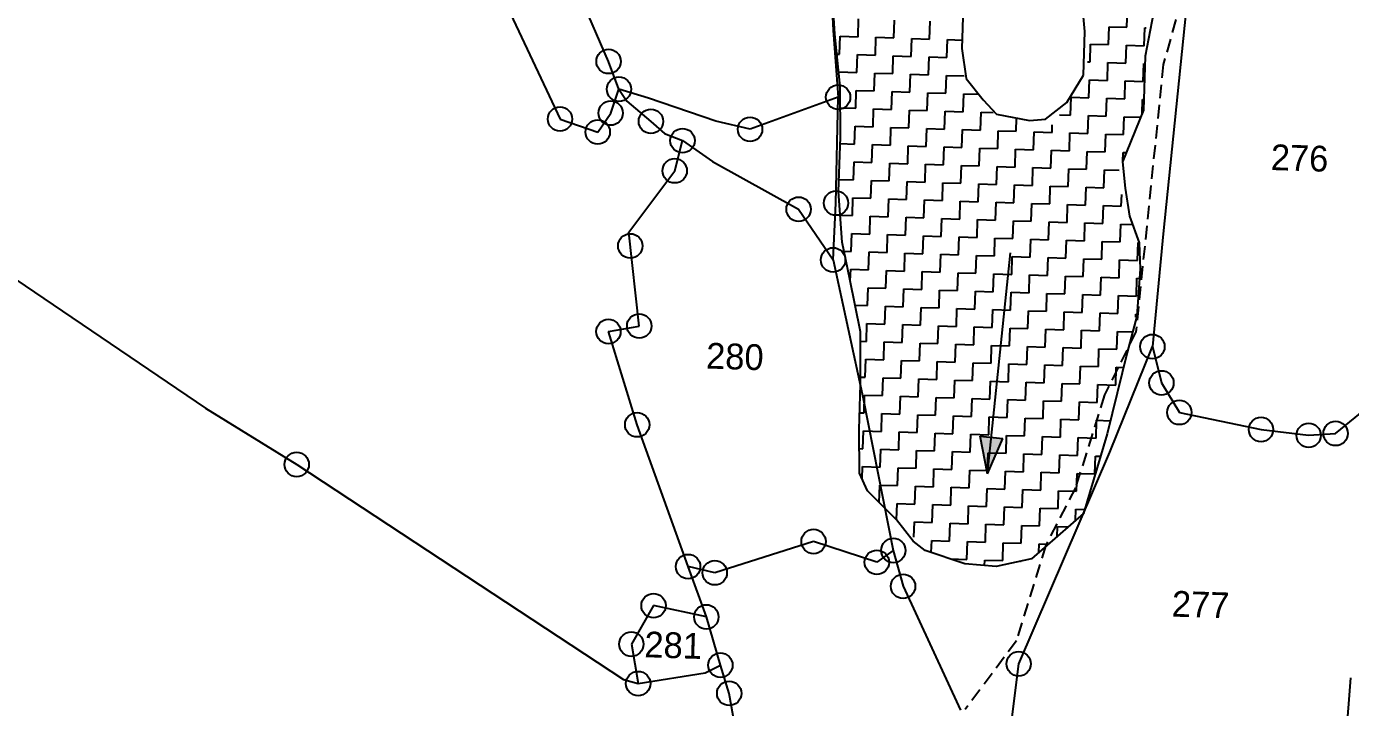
# Model space of a CAD drawing. Header units: metres. Extents: x 289133 to 292218, y 2093453 to 2100632.
# Drawn here: x 290855.1 to 291344.7, y 2095583.8 to 2095835.6 of the extents above; entities that cross this region are included whole.
import ezdxf
from ezdxf.enums import TextEntityAlignment as Align

# ---------------------------------------------------------------- set-up
doc = ezdxf.new("R2010")
doc.units = ezdxf.units.M
doc.header["$MEASUREMENT"] = 0
doc.linetypes.add('DASHED', pattern=[0.75, 0.5, -0.25])
for name, color, linetype in [('LINE_FOOTPATH', 1, 'DASHED'), ('POLY_HATCH', 12, 'Continuous'), ('POLY_PARCEL', 6, 'Continuous'), ('POLY_WATER', 4, 'Continuous'), ('TEXT_PARCEL', 7, 'Continuous')]:
    doc.layers.add(name, color=color, linetype=linetype)
doc.styles.add('TEXT_MAP', font='', dxfattribs={"height": 1.8})
doc.styles.get('TEXT_MAP').set_extended_font_data('Kruti Dev 050')

msp = doc.modelspace()

# ---------------------------------------------------------------- hatches: boundary and pattern name
h = msp.add_hatch(color=256)
h.paths.add_polyline_path([(291211.93, 2095683.72), (291207.78, 2095684.15), (291210.53, 2095670.16)])
h.paths.add_polyline_path([(291210.53, 2095670.16), (291216.08, 2095683.29), (291211.93, 2095683.72)])

# ---------------------------------------------------------------- linework, layer by layer
for points in [[(291210.53, 2095670.16), (291218.98, 2095751.86)], [(291207.78, 2095684.15), (291216.08, 2095683.29)], [(291210.53, 2095670.16), (291207.78, 2095684.15)], [(291210.53, 2095670.16), (291216.08, 2095683.29)]]:
    msp.add_lwpolyline(points)
for centre in [(291070.36, 2095822.68), (291074.21, 2095812.43), (291155.24, 2095809.48), (291052.41, 2095801.4), (291071.15, 2095803.59), (291066.36, 2095796.59), (291086.02, 2095800.54), (291122.68, 2095797.59), (291097.71, 2095793.41), (291094.83, 2095782.25), (291140.62, 2095768.03), (291154.44, 2095770.3), (291078.39, 2095754.47), (291153.38, 2095749.28), (291070.32, 2095722.81), (291081.7, 2095724.84), (291271.44, 2095717.23), (291274.79, 2095703.82), (291080.95, 2095688.32), (291281.4, 2095692.88), (291311.6, 2095686.57), (291329.21, 2095684.43), (291339.17, 2095685.11), (290955.07, 2095673.64), (291146.15, 2095645.16), (291175.64, 2095641.84), (291099.77, 2095635.89), (291169.55, 2095637.47), (291109.63, 2095633.59), (291179.26, 2095628.58), (291086.99, 2095621.44), (291106.52, 2095617.26), (291078.79, 2095607.2), (291111.72, 2095599.42), (291222, 2095599.92), (291081.31, 2095592.63), (291114.97, 2095588.99)]:
    msp.add_circle(centre, 4.51)
at = {"layer": 'LINE_FOOTPATH', "ltscale": 10}
for p, q in [((291284.14, 2095852.62), (291275.48, 2095821.54)), ((291275.48, 2095821.54), (291265.33, 2095722.69)), ((291265.33, 2095722.69), (291253.72, 2095699.38)), ((291253.72, 2095699.38), (291242.99, 2095664.97)), ((291242.99, 2095664.97), (291232.04, 2095643.77)), ((291232.04, 2095643.77), (291221.14, 2095608.39)), ((291221.14, 2095608.39), (291202.23, 2095583.04))]:
    msp.add_line(p, q, dxfattribs=at)
at = {"layer": 'POLY_HATCH'}
for p, q in [((291154.03, 2095832.81), (291152.77, 2095854.16)), ((291246.44, 2095833.77), (291245.5, 2095844.78)), ((291201.51, 2095842.94), (291201.02, 2095827.45)), ((291271.86, 2095840.72), (291268.77, 2095824.67)), ((291156.01, 2095813.37), (291154.03, 2095832.81)), ((291245.94, 2095817.64), (291246.44, 2095833.77)), ((291201.02, 2095827.45), (291202.62, 2095816.42)), ((291268.77, 2095824.67), (291268.14, 2095804.68)), ((291202.62, 2095816.42), (291208.83, 2095808.48)), ((291239.8, 2095807.5), (291245.94, 2095817.64)), ((291156.06, 2095794.64), (291156.01, 2095813.37)), ((291208.83, 2095808.48), (291213.83, 2095803.15)), ((291231.86, 2095801.3), (291239.8, 2095807.5)), ((291213.83, 2095803.15), (291226.03, 2095800.83)), ((291226.03, 2095800.83), (291231.86, 2095801.3)), ((291268.14, 2095804.68), (291260.43, 2095785.54)), ((291155.43, 2095774.64), (291156.06, 2095794.64)), ((291260.43, 2095785.54), (291261.42, 2095775.83)), ((291156.78, 2095755.87), (291155.43, 2095774.64)), ((291261.42, 2095775.83), (291263.03, 2095765.44)), ((291263.03, 2095765.44), (291266.6, 2095755.64)), ((291159.58, 2095742.22), (291156.78, 2095755.87)), ((291266.6, 2095755.64), (291266.94, 2095745.95)), ((291163.49, 2095722.72), (291159.58, 2095742.22)), ((291266.94, 2095745.95), (291265.74, 2095728.55)), ((291265.74, 2095728.55), (291262.09, 2095715.1)), ((291163.53, 2095703.35), (291163.49, 2095722.72)), ((291262.09, 2095715.1), (291254.68, 2095684.98)), ((291163, 2095686.57), (291163.53, 2095703.35)), ((291163.14, 2095670.42), (291163, 2095686.57)), ((291254.68, 2095684.98), (291246, 2095655.55)), ((291166.16, 2095663.87), (291163.14, 2095670.42)), ((291176.81, 2095653.2), (291166.16, 2095663.87)), ((291246, 2095655.55), (291226.74, 2095638.72)), ((291183.02, 2095645.26), (291176.81, 2095653.2)), ((291187.43, 2095641.89), (291183.02, 2095645.26)), ((291202.14, 2095636.91), (291187.43, 2095641.89)), ((291213.73, 2095635.9), (291202.14, 2095636.91)), ((291226.74, 2095638.72), (291213.73, 2095635.9))]:
    msp.add_line(p, q, dxfattribs=at)
at = {"layer": 'POLY_HATCH', "linetype": 'Continuous'}
for p, q in [((291262.03, 2095835.31), (291262.24, 2095841.92)), ((291162.59, 2095831.81), (291162.8, 2095838.43)), ((291175.82, 2095831.4), (291176.03, 2095838.01)), ((291189.05, 2095830.98), (291189.26, 2095837.6)), ((291255.21, 2095828.9), (291255.41, 2095835.52)), ((291255.41, 2095835.52), (291262.03, 2095835.31)), ((291268.44, 2095828.48), (291268.64, 2095835.1)), ((291268.64, 2095835.1), (291269.1, 2095835.09)), ((291155.77, 2095825.41), (291155.98, 2095832.02)), ((291155.98, 2095832.02), (291162.59, 2095831.81)), ((291169, 2095824.99), (291169.21, 2095831.61)), ((291169.21, 2095831.61), (291175.82, 2095831.4)), ((291182.23, 2095824.57), (291182.44, 2095831.19)), ((291182.44, 2095831.19), (291189.05, 2095830.98)), ((291195.46, 2095824.16), (291195.67, 2095830.77)), ((291195.67, 2095830.77), (291201.12, 2095830.6)), ((291154.78, 2095825.44), (291155.77, 2095825.41)), ((291162.18, 2095818.58), (291162.39, 2095825.2)), ((291162.39, 2095825.2), (291169, 2095824.99)), ((291248.38, 2095822.49), (291248.59, 2095829.11)), ((291248.59, 2095829.11), (291255.21, 2095828.9)), ((291261.61, 2095822.08), (291261.82, 2095828.69)), ((291261.82, 2095828.69), (291268.44, 2095828.48)), ((291175.41, 2095818.17), (291175.62, 2095824.78)), ((291175.62, 2095824.78), (291182.23, 2095824.57)), ((291188.64, 2095817.75), (291188.85, 2095824.37)), ((291188.85, 2095824.37), (291195.46, 2095824.16)), ((291247.41, 2095822.52), (291248.38, 2095822.49)), ((291254.79, 2095815.67), (291255, 2095822.29)), ((291255, 2095822.29), (291261.61, 2095822.08)), ((291268.02, 2095815.25), (291268.23, 2095821.87)), ((291268.23, 2095821.87), (291268.68, 2095821.86)), ((291155.54, 2095817.99), (291155.56, 2095818.79)), ((291155.56, 2095818.79), (291162.18, 2095818.58)), ((291168.58, 2095811.76), (291168.79, 2095818.38)), ((291168.79, 2095818.38), (291175.41, 2095818.17)), ((291181.81, 2095811.34), (291182.02, 2095817.96)), ((291182.02, 2095817.96), (291188.64, 2095817.75)), ((291195.04, 2095810.93), (291195.25, 2095817.54)), ((291195.25, 2095817.54), (291201.87, 2095817.34)), ((291201.87, 2095817.34), (291201.87, 2095817.38)), ((291247.97, 2095809.26), (291248.17, 2095815.88)), ((291248.17, 2095815.88), (291254.79, 2095815.67)), ((291261.2, 2095808.85), (291261.4, 2095815.46)), ((291261.4, 2095815.46), (291268.02, 2095815.25)), ((291161.76, 2095805.35), (291161.97, 2095811.97)), ((291161.97, 2095811.97), (291168.58, 2095811.76)), ((291174.99, 2095804.94), (291175.2, 2095811.55)), ((291175.2, 2095811.55), (291181.81, 2095811.34)), ((291188.22, 2095804.52), (291188.43, 2095811.14)), ((291188.43, 2095811.14), (291195.04, 2095810.93)), ((291201.45, 2095804.11), (291201.66, 2095810.72)), ((291201.66, 2095810.72), (291207.21, 2095810.55)), ((291156.03, 2095805.53), (291161.76, 2095805.35)), ((291241.14, 2095802.86), (291241.35, 2095809.47)), ((291241.35, 2095809.47), (291247.97, 2095809.26)), ((291254.37, 2095802.44), (291254.58, 2095809.06)), ((291254.58, 2095809.06), (291261.2, 2095808.85)), ((291267.65, 2095803.46), (291267.81, 2095808.64)), ((291267.81, 2095808.64), (291268.26, 2095808.62)), ((291168.17, 2095798.53), (291168.38, 2095805.15)), ((291168.38, 2095805.15), (291174.99, 2095804.94)), ((291181.4, 2095798.11), (291181.61, 2095804.73)), ((291181.61, 2095804.73), (291188.22, 2095804.52)), ((291194.63, 2095797.7), (291194.84, 2095804.31)), ((291194.84, 2095804.31), (291201.45, 2095804.11)), ((291207.86, 2095797.28), (291208.07, 2095803.9)), ((291208.07, 2095803.9), (291212.52, 2095803.76)), ((291221.09, 2095796.87), (291221.24, 2095801.74)), ((291237.07, 2095802.98), (291241.14, 2095802.86)), ((291247.55, 2095796.03), (291247.76, 2095802.65)), ((291247.76, 2095802.65), (291254.37, 2095802.44)), ((291260.78, 2095795.62), (291260.99, 2095802.23)), ((291260.99, 2095802.23), (291267.08, 2095802.04)), ((291161.34, 2095792.12), (291161.55, 2095798.74)), ((291161.55, 2095798.74), (291168.17, 2095798.53)), ((291174.58, 2095791.71), (291174.78, 2095798.32)), ((291174.78, 2095798.32), (291181.4, 2095798.11)), ((291187.81, 2095791.29), (291188.01, 2095797.91)), ((291188.01, 2095797.91), (291194.63, 2095797.7)), ((291201.04, 2095790.87), (291201.24, 2095797.49)), ((291201.24, 2095797.49), (291207.86, 2095797.28)), ((291214.27, 2095790.46), (291214.47, 2095797.07)), ((291214.47, 2095797.07), (291221.09, 2095796.87)), ((291227.5, 2095790.04), (291227.7, 2095796.66)), ((291227.7, 2095796.66), (291234.32, 2095796.45)), ((291234.32, 2095796.45), (291234.41, 2095799.24)), ((291240.73, 2095789.63), (291240.93, 2095796.24)), ((291240.93, 2095796.24), (291247.55, 2095796.03)), ((291253.96, 2095789.21), (291254.17, 2095795.82)), ((291254.17, 2095795.82), (291260.78, 2095795.62)), ((291155.99, 2095792.29), (291161.34, 2095792.12)), ((291167.75, 2095785.3), (291167.96, 2095791.92)), ((291167.96, 2095791.92), (291174.58, 2095791.71)), ((291180.98, 2095784.88), (291181.19, 2095791.5)), ((291181.19, 2095791.5), (291187.81, 2095791.29)), ((291194.21, 2095784.47), (291194.42, 2095791.08)), ((291194.42, 2095791.08), (291201.04, 2095790.87)), ((291207.44, 2095784.05), (291207.65, 2095790.67)), ((291207.65, 2095790.67), (291214.27, 2095790.46)), ((291220.67, 2095783.64), (291220.88, 2095790.25)), ((291220.88, 2095790.25), (291227.5, 2095790.04)), ((291233.9, 2095783.22), (291234.11, 2095789.83)), ((291234.11, 2095789.83), (291240.73, 2095789.63)), ((291247.13, 2095782.8), (291247.34, 2095789.42)), ((291247.34, 2095789.42), (291253.96, 2095789.21)), ((291260.47, 2095785.63), (291260.57, 2095789)), ((291260.57, 2095789), (291261.81, 2095788.96)), ((291160.93, 2095778.89), (291161.14, 2095785.51)), ((291161.14, 2095785.51), (291167.75, 2095785.3)), ((291174.16, 2095778.48), (291174.37, 2095785.09)), ((291174.37, 2095785.09), (291180.98, 2095784.88)), ((291187.39, 2095778.06), (291187.6, 2095784.68)), ((291187.6, 2095784.68), (291194.21, 2095784.47)), ((291200.62, 2095777.64), (291200.83, 2095784.26)), ((291200.83, 2095784.26), (291207.44, 2095784.05)), ((291213.85, 2095777.23), (291214.06, 2095783.84)), ((291214.06, 2095783.84), (291220.67, 2095783.64)), ((291227.08, 2095776.81), (291227.29, 2095783.43)), ((291227.29, 2095783.43), (291233.9, 2095783.22)), ((291240.31, 2095776.4), (291240.52, 2095783.01)), ((291240.52, 2095783.01), (291247.13, 2095782.8)), ((291253.54, 2095775.98), (291253.75, 2095782.59)), ((291253.75, 2095782.59), (291259.17, 2095782.42)), ((291155.57, 2095779.06), (291160.93, 2095778.89)), ((291167.34, 2095772.07), (291167.54, 2095778.69)), ((291167.54, 2095778.69), (291174.16, 2095778.48)), ((291180.57, 2095771.65), (291180.77, 2095778.27)), ((291180.77, 2095778.27), (291187.39, 2095778.06)), ((291193.8, 2095771.24), (291194, 2095777.85)), ((291194, 2095777.85), (291200.62, 2095777.64)), ((291207.03, 2095770.82), (291207.23, 2095777.44)), ((291207.23, 2095777.44), (291213.85, 2095777.23)), ((291220.26, 2095770.4), (291220.46, 2095777.02)), ((291220.46, 2095777.02), (291227.08, 2095776.81)), ((291233.49, 2095769.99), (291233.7, 2095776.6)), ((291233.7, 2095776.6), (291240.31, 2095776.4)), ((291246.72, 2095769.57), (291246.93, 2095776.19)), ((291246.93, 2095776.19), (291253.54, 2095775.98)), ((291160.51, 2095765.66), (291160.72, 2095772.28)), ((291160.72, 2095772.28), (291167.34, 2095772.07)), ((291173.74, 2095765.25), (291173.95, 2095771.86)), ((291173.95, 2095771.86), (291180.57, 2095771.65)), ((291186.97, 2095764.83), (291187.18, 2095771.45)), ((291187.18, 2095771.45), (291193.8, 2095771.24)), ((291259.95, 2095769.16), (291260.09, 2095773.52)), ((291200.2, 2095764.41), (291200.41, 2095771.03)), ((291200.41, 2095771.03), (291207.03, 2095770.82)), ((291213.43, 2095764), (291213.64, 2095770.61)), ((291213.64, 2095770.61), (291220.26, 2095770.4)), ((291226.66, 2095763.58), (291226.87, 2095770.2)), ((291226.87, 2095770.2), (291233.49, 2095769.99)), ((291239.89, 2095763.17), (291240.1, 2095769.78)), ((291240.1, 2095769.78), (291246.72, 2095769.57)), ((291253.12, 2095762.75), (291253.33, 2095769.36)), ((291253.33, 2095769.36), (291259.95, 2095769.16)), ((291156.07, 2095765.8), (291160.51, 2095765.66)), ((291166.92, 2095758.84), (291167.13, 2095765.45)), ((291167.13, 2095765.45), (291173.74, 2095765.25)), ((291180.15, 2095758.42), (291180.36, 2095765.04)), ((291180.36, 2095765.04), (291186.97, 2095764.83)), ((291193.38, 2095758.01), (291193.59, 2095764.62)), ((291193.59, 2095764.62), (291200.2, 2095764.41)), ((291206.61, 2095757.59), (291206.82, 2095764.21)), ((291206.82, 2095764.21), (291213.43, 2095764)), ((291219.84, 2095757.17), (291220.05, 2095763.79)), ((291220.05, 2095763.79), (291226.66, 2095763.58)), ((291233.07, 2095756.76), (291233.28, 2095763.37)), ((291233.28, 2095763.37), (291239.89, 2095763.17)), ((291246.3, 2095756.34), (291246.51, 2095762.96)), ((291246.51, 2095762.96), (291253.12, 2095762.75)), ((291259.53, 2095755.93), (291259.74, 2095762.54)), ((291259.74, 2095762.54), (291264.13, 2095762.4)), ((291160.1, 2095752.43), (291160.3, 2095759.05)), ((291160.3, 2095759.05), (291166.92, 2095758.84)), ((291173.33, 2095752.02), (291173.53, 2095758.63)), ((291173.53, 2095758.63), (291180.15, 2095758.42)), ((291186.56, 2095751.6), (291186.76, 2095758.22)), ((291186.76, 2095758.22), (291193.38, 2095758.01)), ((291199.79, 2095751.18), (291199.99, 2095757.8)), ((291199.99, 2095757.8), (291206.61, 2095757.59)), ((291213.02, 2095750.77), (291213.23, 2095757.38)), ((291213.23, 2095757.38), (291219.84, 2095757.17)), ((291226.25, 2095750.35), (291226.46, 2095756.97)), ((291226.46, 2095756.97), (291233.07, 2095756.76)), ((291239.48, 2095749.94), (291239.69, 2095756.55)), ((291239.69, 2095756.55), (291246.3, 2095756.34)), ((291157.47, 2095752.52), (291160.1, 2095752.43)), ((291166.5, 2095745.61), (291166.71, 2095752.22)), ((291166.71, 2095752.22), (291173.33, 2095752.02)), ((291179.73, 2095745.19), (291179.94, 2095751.81)), ((291179.94, 2095751.81), (291186.56, 2095751.6)), ((291252.71, 2095749.52), (291252.92, 2095756.13)), ((291252.92, 2095756.13), (291259.53, 2095755.93)), ((291265.94, 2095749.1), (291266.15, 2095755.72)), ((291266.15, 2095755.72), (291266.57, 2095755.7)), ((291192.96, 2095744.78), (291193.17, 2095751.39)), ((291193.17, 2095751.39), (291199.79, 2095751.18)), ((291206.19, 2095744.36), (291206.4, 2095750.98)), ((291206.4, 2095750.98), (291213.02, 2095750.77)), ((291219.42, 2095743.94), (291219.63, 2095750.56)), ((291219.63, 2095750.56), (291226.25, 2095750.35)), ((291232.65, 2095743.53), (291232.86, 2095750.14)), ((291232.86, 2095750.14), (291239.48, 2095749.94)), ((291245.88, 2095743.11), (291246.09, 2095749.73)), ((291246.09, 2095749.73), (291252.71, 2095749.52)), ((291259.12, 2095742.7), (291259.32, 2095749.31)), ((291259.32, 2095749.31), (291265.94, 2095749.1)), ((291159.75, 2095741.39), (291159.89, 2095745.82)), ((291159.89, 2095745.82), (291166.5, 2095745.61)), ((291172.91, 2095738.79), (291173.12, 2095745.4)), ((291173.12, 2095745.4), (291179.73, 2095745.19)), ((291186.14, 2095738.37), (291186.35, 2095744.99)), ((291186.35, 2095744.99), (291192.96, 2095744.78)), ((291199.37, 2095737.95), (291199.58, 2095744.57)), ((291199.58, 2095744.57), (291206.19, 2095744.36)), ((291212.6, 2095737.54), (291212.81, 2095744.15)), ((291212.81, 2095744.15), (291219.42, 2095743.94)), ((291225.83, 2095737.12), (291226.04, 2095743.74)), ((291226.04, 2095743.74), (291232.65, 2095743.53)), ((291239.06, 2095736.7), (291239.27, 2095743.32)), ((291239.27, 2095743.32), (291245.88, 2095743.11)), ((291252.29, 2095736.29), (291252.5, 2095742.9)), ((291252.5, 2095742.9), (291259.12, 2095742.7)), ((291265.52, 2095735.87), (291265.73, 2095742.49)), ((291265.73, 2095742.49), (291266.7, 2095742.46)), ((291166.09, 2095732.38), (291166.29, 2095738.99)), ((291166.29, 2095738.99), (291172.91, 2095738.79)), ((291179.32, 2095731.96), (291179.53, 2095738.58)), ((291179.53, 2095738.58), (291186.14, 2095738.37)), ((291192.55, 2095731.55), (291192.76, 2095738.16)), ((291192.76, 2095738.16), (291199.37, 2095737.95)), ((291205.78, 2095731.13), (291205.99, 2095737.75)), ((291205.99, 2095737.75), (291212.6, 2095737.54)), ((291219.01, 2095730.71), (291219.22, 2095737.33)), ((291219.22, 2095737.33), (291225.83, 2095737.12)), ((291232.24, 2095730.3), (291232.45, 2095736.91)), ((291232.45, 2095736.91), (291239.06, 2095736.7)), ((291161.53, 2095732.52), (291166.09, 2095732.38)), ((291172.49, 2095725.56), (291172.7, 2095732.17)), ((291172.7, 2095732.17), (291179.32, 2095731.96)), ((291245.47, 2095729.88), (291245.68, 2095736.5)), ((291245.68, 2095736.5), (291252.29, 2095736.29)), ((291258.7, 2095729.47), (291258.91, 2095736.08)), ((291258.91, 2095736.08), (291265.52, 2095735.87)), ((291185.72, 2095725.14), (291185.93, 2095731.75)), ((291185.93, 2095731.75), (291192.55, 2095731.55)), ((291198.95, 2095724.72), (291199.16, 2095731.34)), ((291199.16, 2095731.34), (291205.78, 2095731.13)), ((291212.18, 2095724.31), (291212.39, 2095730.92)), ((291212.39, 2095730.92), (291219.01, 2095730.71)), ((291225.41, 2095723.89), (291225.62, 2095730.51)), ((291225.62, 2095730.51), (291232.24, 2095730.3)), ((291238.65, 2095723.47), (291238.85, 2095730.09)), ((291238.85, 2095730.09), (291245.47, 2095729.88)), ((291251.88, 2095723.06), (291252.08, 2095729.67)), ((291252.08, 2095729.67), (291258.7, 2095729.47)), ((291265.28, 2095728.06), (291265.31, 2095729.26)), ((291265.31, 2095729.26), (291265.57, 2095729.25)), ((291165.67, 2095719.15), (291165.88, 2095725.76)), ((291165.88, 2095725.76), (291172.49, 2095725.56)), ((291178.9, 2095718.73), (291179.11, 2095725.35)), ((291179.11, 2095725.35), (291185.72, 2095725.14)), ((291192.13, 2095718.32), (291192.34, 2095724.93)), ((291192.34, 2095724.93), (291198.95, 2095724.72)), ((291205.36, 2095717.9), (291205.57, 2095724.52)), ((291205.57, 2095724.52), (291212.18, 2095724.31)), ((291218.59, 2095717.48), (291218.8, 2095724.1)), ((291218.8, 2095724.1), (291225.41, 2095723.89)), ((291231.82, 2095717.07), (291232.03, 2095723.68)), ((291232.03, 2095723.68), (291238.65, 2095723.47)), ((291245.05, 2095716.65), (291245.26, 2095723.27)), ((291245.26, 2095723.27), (291251.88, 2095723.06)), ((291258.28, 2095716.23), (291258.49, 2095722.85)), ((291258.49, 2095722.85), (291263.95, 2095722.68)), ((291163.5, 2095719.22), (291165.67, 2095719.15)), ((291172.08, 2095712.33), (291172.29, 2095718.94)), ((291172.29, 2095718.94), (291178.9, 2095718.73)), ((291185.31, 2095711.91), (291185.52, 2095718.52)), ((291185.52, 2095718.52), (291192.13, 2095718.32)), ((291198.54, 2095711.49), (291198.75, 2095718.11)), ((291198.75, 2095718.11), (291205.36, 2095717.9)), ((291211.77, 2095711.08), (291211.98, 2095717.69)), ((291211.98, 2095717.69), (291218.59, 2095717.48)), ((291165.25, 2095705.92), (291165.46, 2095712.53)), ((291165.46, 2095712.53), (291172.08, 2095712.33)), ((291225, 2095710.66), (291225.21, 2095717.28)), ((291225.21, 2095717.28), (291231.82, 2095717.07)), ((291238.23, 2095710.24), (291238.44, 2095716.86)), ((291238.44, 2095716.86), (291245.05, 2095716.65)), ((291251.46, 2095709.83), (291251.67, 2095716.44)), ((291251.67, 2095716.44), (291258.28, 2095716.23)), ((291178.48, 2095705.5), (291178.69, 2095712.12)), ((291178.69, 2095712.12), (291185.31, 2095711.91)), ((291191.71, 2095705.09), (291191.92, 2095711.7)), ((291191.92, 2095711.7), (291198.54, 2095711.49)), ((291204.95, 2095704.67), (291205.15, 2095711.28)), ((291205.15, 2095711.28), (291211.77, 2095711.08)), ((291218.18, 2095704.25), (291218.38, 2095710.87)), ((291218.38, 2095710.87), (291225, 2095710.66)), ((291231.41, 2095703.84), (291231.61, 2095710.45)), ((291231.61, 2095710.45), (291238.23, 2095710.24)), ((291244.64, 2095703.42), (291244.84, 2095710.04)), ((291244.84, 2095710.04), (291251.46, 2095709.83)), ((291257.87, 2095703), (291258.07, 2095709.62)), ((291258.07, 2095709.62), (291260.72, 2095709.54)), ((291163.52, 2095705.97), (291165.25, 2095705.92)), ((291171.66, 2095699.1), (291171.87, 2095705.71)), ((291171.87, 2095705.71), (291178.48, 2095705.5)), ((291184.89, 2095698.68), (291185.1, 2095705.29)), ((291185.1, 2095705.29), (291191.71, 2095705.09)), ((291198.12, 2095698.26), (291198.33, 2095704.88)), ((291198.33, 2095704.88), (291204.95, 2095704.67)), ((291211.35, 2095697.85), (291211.56, 2095704.46)), ((291211.56, 2095704.46), (291218.18, 2095704.25)), ((291224.58, 2095697.43), (291224.79, 2095704.05)), ((291224.79, 2095704.05), (291231.41, 2095703.84)), ((291237.81, 2095697.01), (291238.02, 2095703.63)), ((291238.02, 2095703.63), (291244.64, 2095703.42)), ((291251.04, 2095696.6), (291251.25, 2095703.21)), ((291251.25, 2095703.21), (291257.87, 2095703)), ((291164.84, 2095692.69), (291165.05, 2095699.3)), ((291165.05, 2095699.3), (291171.66, 2095699.1)), ((291178.07, 2095692.27), (291178.28, 2095698.89)), ((291178.28, 2095698.89), (291184.89, 2095698.68)), ((291191.3, 2095691.86), (291191.51, 2095698.47)), ((291191.51, 2095698.47), (291198.12, 2095698.26)), ((291204.53, 2095691.44), (291204.74, 2095698.05)), ((291204.74, 2095698.05), (291211.35, 2095697.85)), ((291217.76, 2095691.02), (291217.97, 2095697.64)), ((291217.97, 2095697.64), (291224.58, 2095697.43)), ((291230.99, 2095690.61), (291231.2, 2095697.22)), ((291231.2, 2095697.22), (291237.81, 2095697.01)), ((291244.22, 2095690.19), (291244.43, 2095696.81)), ((291244.43, 2095696.81), (291251.04, 2095696.6)), ((291163.19, 2095692.74), (291164.84, 2095692.69)), ((291171.24, 2095685.86), (291171.45, 2095692.48)), ((291171.45, 2095692.48), (291178.07, 2095692.27)), ((291184.48, 2095685.45), (291184.68, 2095692.06)), ((291184.68, 2095692.06), (291191.3, 2095691.86)), ((291197.71, 2095685.03), (291197.91, 2095691.65)), ((291197.91, 2095691.65), (291204.53, 2095691.44)), ((291210.94, 2095684.62), (291211.14, 2095691.23)), ((291211.14, 2095691.23), (291217.76, 2095691.02)), ((291224.17, 2095684.2), (291224.37, 2095690.81)), ((291224.37, 2095690.81), (291230.99, 2095690.61)), ((291237.4, 2095683.78), (291237.6, 2095690.4)), ((291237.6, 2095690.4), (291244.22, 2095690.19)), ((291250.63, 2095683.37), (291250.83, 2095689.98)), ((291250.83, 2095689.98), (291255.87, 2095689.82)), ((291164.42, 2095679.46), (291164.63, 2095686.07)), ((291164.63, 2095686.07), (291171.24, 2095685.86)), ((291177.65, 2095679.04), (291177.86, 2095685.66)), ((291177.86, 2095685.66), (291184.48, 2095685.45)), ((291190.88, 2095678.63), (291191.09, 2095685.24)), ((291191.09, 2095685.24), (291197.71, 2095685.03)), ((291204.11, 2095678.21), (291204.32, 2095684.82)), ((291204.32, 2095684.82), (291210.94, 2095684.62)), ((291217.34, 2095677.79), (291217.55, 2095684.41)), ((291217.55, 2095684.41), (291224.17, 2095684.2)), ((291230.57, 2095677.38), (291230.78, 2095683.99)), ((291230.78, 2095683.99), (291237.4, 2095683.78)), ((291243.8, 2095676.96), (291244.01, 2095683.58)), ((291244.01, 2095683.58), (291250.63, 2095683.37)), ((291163.06, 2095679.5), (291164.42, 2095679.46)), ((291170.83, 2095672.63), (291171.04, 2095679.25)), ((291171.04, 2095679.25), (291177.65, 2095679.04)), ((291184.06, 2095672.22), (291184.27, 2095678.83)), ((291184.27, 2095678.83), (291190.88, 2095678.63)), ((291197.29, 2095671.8), (291197.5, 2095678.42)), ((291197.5, 2095678.42), (291204.11, 2095678.21)), ((291210.52, 2095671.39), (291210.73, 2095678)), ((291210.73, 2095678), (291217.34, 2095677.79)), ((291223.75, 2095670.97), (291223.96, 2095677.58)), ((291223.96, 2095677.58), (291230.57, 2095677.38)), ((291236.98, 2095670.55), (291237.19, 2095677.17)), ((291237.19, 2095677.17), (291243.8, 2095676.96)), ((291250.21, 2095670.14), (291250.42, 2095676.75)), ((291250.42, 2095676.75), (291252.24, 2095676.69)), ((291164.07, 2095668.39), (291164.21, 2095672.84)), ((291164.21, 2095672.84), (291170.83, 2095672.63)), ((291177.24, 2095665.81), (291177.44, 2095672.43)), ((291177.44, 2095672.43), (291184.06, 2095672.22)), ((291190.47, 2095665.4), (291190.67, 2095672.01)), ((291190.67, 2095672.01), (291197.29, 2095671.8)), ((291203.7, 2095664.98), (291203.9, 2095671.59)), ((291203.9, 2095671.59), (291210.52, 2095671.39)), ((291216.93, 2095664.56), (291217.13, 2095671.18)), ((291217.13, 2095671.18), (291223.75, 2095670.97)), ((291230.16, 2095664.15), (291230.37, 2095670.76)), ((291230.37, 2095670.76), (291236.98, 2095670.55)), ((291243.39, 2095663.73), (291243.6, 2095670.35)), ((291243.6, 2095670.35), (291250.21, 2095670.14)), ((291170.42, 2095659.61), (291170.62, 2095666.02)), ((291170.62, 2095666.02), (291177.24, 2095665.81)), ((291183.64, 2095658.99), (291183.85, 2095665.6)), ((291183.85, 2095665.6), (291190.47, 2095665.4)), ((291196.87, 2095658.57), (291197.08, 2095665.19)), ((291197.08, 2095665.19), (291203.7, 2095664.98)), ((291210.1, 2095658.16), (291210.31, 2095664.77)), ((291210.31, 2095664.77), (291216.93, 2095664.56)), ((291223.33, 2095657.74), (291223.54, 2095664.35)), ((291223.54, 2095664.35), (291230.16, 2095664.15)), ((291236.56, 2095657.32), (291236.77, 2095663.94)), ((291236.77, 2095663.94), (291243.39, 2095663.73)), ((291176.84, 2095653.17), (291177.03, 2095659.2)), ((291177.03, 2095659.2), (291183.64, 2095658.99)), ((291190.05, 2095652.16), (291190.26, 2095658.78)), ((291190.26, 2095658.78), (291196.87, 2095658.57)), ((291203.28, 2095651.75), (291203.49, 2095658.36)), ((291203.49, 2095658.36), (291210.1, 2095658.16)), ((291216.51, 2095651.33), (291216.72, 2095657.95)), ((291216.72, 2095657.95), (291223.33, 2095657.74)), ((291229.74, 2095650.92), (291229.95, 2095657.53)), ((291229.95, 2095657.53), (291236.56, 2095657.32)), ((291243.05, 2095652.96), (291243.18, 2095657.11)), ((291243.18, 2095657.11), (291246.44, 2095657.01)), ((291183.26, 2095646.74), (291183.43, 2095652.37)), ((291183.43, 2095652.37), (291190.05, 2095652.16)), ((291196.46, 2095645.34), (291196.66, 2095651.96)), ((291196.66, 2095651.96), (291203.28, 2095651.75)), ((291209.69, 2095644.93), (291209.9, 2095651.54)), ((291209.9, 2095651.54), (291216.51, 2095651.33)), ((291222.92, 2095644.51), (291223.13, 2095651.12)), ((291223.13, 2095651.12), (291229.74, 2095650.92)), ((291236.24, 2095647.02), (291236.36, 2095650.71)), ((291236.36, 2095650.71), (291240.32, 2095650.58)), ((291189.7, 2095641.12), (291189.84, 2095645.55)), ((291189.84, 2095645.55), (291196.46, 2095645.34)), ((291202.86, 2095638.52), (291203.07, 2095645.13)), ((291203.07, 2095645.13), (291209.69, 2095644.93)), ((291216.09, 2095638.1), (291216.3, 2095644.72)), ((291216.3, 2095644.72), (291222.92, 2095644.51)), ((291229.43, 2095641.07), (291229.53, 2095644.3)), ((291229.53, 2095644.3), (291233.01, 2095644.19)), ((291196.82, 2095638.71), (291202.86, 2095638.52)), ((291209.41, 2095636.27), (291209.48, 2095638.31)), ((291209.48, 2095638.31), (291216.09, 2095638.1)), ((291222.71, 2095637.89), (291222.91, 2095637.89)), ((291222.71, 2095637.84), (291222.71, 2095637.89))]:
    msp.add_line(p, q, dxfattribs=at)
at = {"layer": 'POLY_PARCEL'}
for p, q in [((291011.07, 2095889.29), (291052.41, 2095801.4)), ((291284.62, 2095849.32), (291275.38, 2095758.95)), ((291071.15, 2095803.59), (291074.21, 2095812.43)), ((291074.21, 2095812.43), (291077.11, 2095807.96)), ((291077.11, 2095807.96), (291086.02, 2095800.54)), ((291154.44, 2095770.3), (291155.24, 2095809.48)), ((291052.41, 2095801.4), (291066.36, 2095796.59)), ((291066.36, 2095796.59), (291071.15, 2095803.59)), ((291086.02, 2095800.54), (291091.04, 2095796.01)), ((291091.04, 2095796.01), (291097.71, 2095793.41)), ((291094.83, 2095782.25), (291097.71, 2095793.41)), ((291097.71, 2095793.41), (291108.8, 2095785.72)), ((291077.83, 2095759.51), (291094.83, 2095782.25)), ((291108.8, 2095785.72), (291140.62, 2095768.03)), ((291140.62, 2095768.03), (291153.38, 2095749.28)), ((291153.38, 2095749.28), (291154.44, 2095770.3)), ((290827.12, 2095758.4), (290921.3, 2095694.44)), ((291081.7, 2095724.84), (291077.83, 2095759.51)), ((291275.38, 2095758.95), (291271.44, 2095717.23)), ((291153.38, 2095749.28), (291164.5, 2095698)), ((291070.32, 2095722.81), (291081.7, 2095724.84)), ((291080.95, 2095688.32), (291070.32, 2095722.81)), ((291255.71, 2095678.2), (291271.44, 2095717.23)), ((291271.44, 2095717.23), (291274.79, 2095703.82)), ((291274.79, 2095703.82), (291281.4, 2095692.88)), ((291164.5, 2095698), (291175.64, 2095641.84)), ((290921.3, 2095694.44), (290955.07, 2095673.64)), ((291281.4, 2095692.88), (291311.6, 2095686.57)), ((291339.17, 2095685.11), (291349.77, 2095693.71)), ((291099.77, 2095635.89), (291080.95, 2095688.32)), ((291311.6, 2095686.57), (291329.21, 2095684.43)), ((291329.21, 2095684.43), (291339.17, 2095685.11)), ((291222, 2095599.92), (291255.71, 2095678.2)), ((290955.07, 2095673.64), (291075.94, 2095594.18)), ((291146.15, 2095645.16), (291109.63, 2095633.59)), ((291169.55, 2095637.47), (291146.15, 2095645.16)), ((291175.64, 2095641.84), (291169.55, 2095637.47)), ((291175.64, 2095641.84), (291179.26, 2095628.58)), ((291106.52, 2095617.26), (291099.77, 2095635.89)), ((291109.63, 2095633.59), (291099.77, 2095635.89)), ((291179.26, 2095628.58), (291200.47, 2095582.83)), ((291086.99, 2095621.44), (291078.79, 2095607.2)), ((291106.52, 2095617.26), (291086.99, 2095621.44)), ((291111.72, 2095599.42), (291106.52, 2095617.26)), ((291078.79, 2095607.2), (291081.31, 2095592.63)), ((291217.22, 2095561.74), (291222, 2095599.92)), ((291081.31, 2095592.63), (291106.04, 2095596.54)), ((291106.04, 2095596.54), (291111.72, 2095599.42)), ((291114.97, 2095588.99), (291111.72, 2095599.42)), ((291075.94, 2095594.18), (291081.31, 2095592.63)), ((291344.7, 2095594.7), (291339.31, 2095524.37)), ((291132.1, 2095493.81), (291114.97, 2095588.99))]:
    msp.add_line(p, q, dxfattribs=at)
at = {"layer": 'POLY_WATER'}
for p, q in [((291070.36, 2095822.68), (291022.95, 2095932.21)), ((291150.17, 2095894.77), (291153.43, 2095834.16)), ((291153.43, 2095834.16), (291155.24, 2095809.48)), ((291074.21, 2095812.43), (291070.36, 2095822.68)), ((291085.1, 2095809.1), (291074.21, 2095812.43)), ((291110.06, 2095800.57), (291085.1, 2095809.1)), ((291155.24, 2095809.48), (291122.68, 2095797.59)), ((291122.68, 2095797.59), (291110.06, 2095800.57))]:
    msp.add_line(p, q, dxfattribs=at)

# ---------------------------------------------------------------- texts
at = {"layer": 'TEXT_PARCEL', "style": 'TEXT_MAP'}
for s, p in [('276', (291325.86, 2095786.98)), ('280', (291117.08, 2095713.58)), ('277', (291289.27, 2095621.9)), ('281', (291094.27, 2095606.81))]:
    msp.add_text(s, height=9.531, rotation=358.1979, dxfattribs=at).set_placement(p, align=Align.MIDDLE)

doc.saveas('drawing.dxf')
